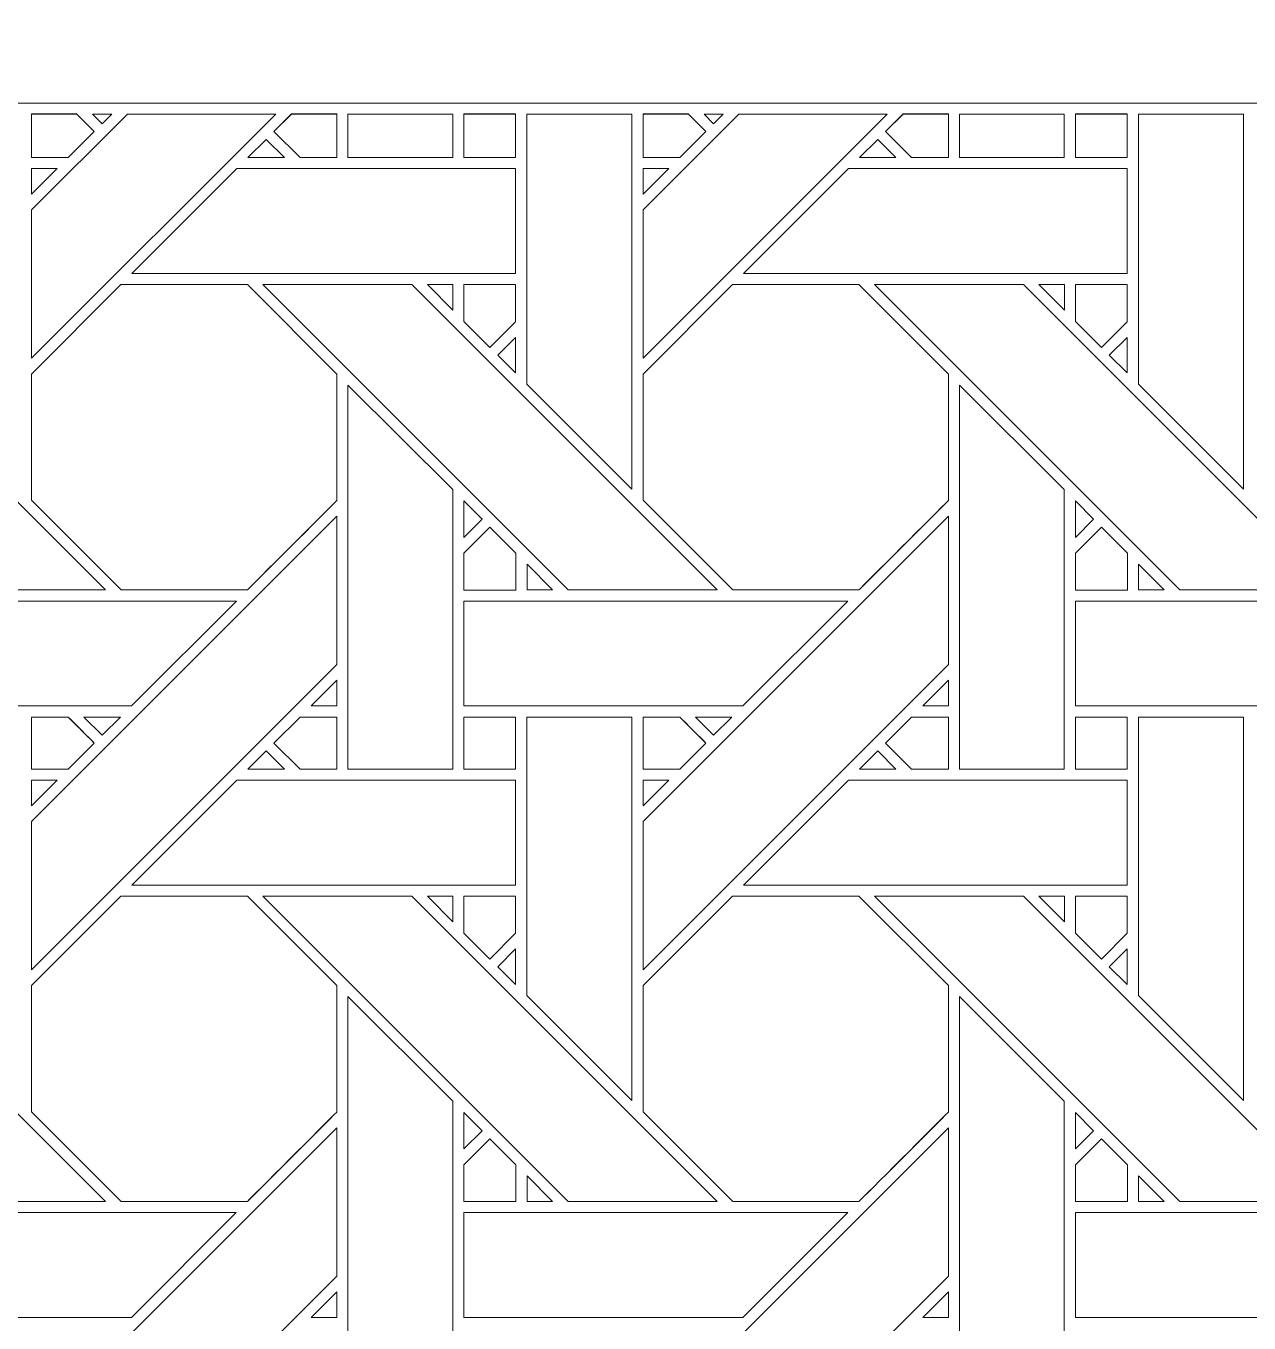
# Model space of a CAD drawing. Header units: inches. Extents: x 6.4 to 18.4, y 3.1 to 15.1.
# Drawn here: x 12.612 to 14.509, y 7.246 to 9.259 of the extents above; entities that cross this region are included whole.
import ezdxf

# ---------------------------------------------------------------- set-up
doc = ezdxf.new("R2010")
doc.units = ezdxf.units.IN
doc.header["$MEASUREMENT"] = 0
doc.layers.add('Design', color=7, linetype='Continuous', lineweight=0)

msp = doc.modelspace()

# ---------------------------------------------------------------- linework, layer by layer
at = {"layer": 'Design'}
for points, knots in [([(12.3829, 15.0948), (9.0691, 15.0948), (6.3829, 12.4085), (6.3829, 9.0948), (6.3829, 5.7811), (9.0691, 3.0948), (12.3829, 3.0948), (15.6966, 3.0948), (18.3829, 5.7811), (18.3829, 9.0948), (18.3829, 12.4085), (15.6966, 15.0948), (12.3829, 15.0948)], [0, 0, 0, 0, 1, 1, 1, 2, 2, 2, 3, 3, 3, 4, 4, 4, 4]), ([(7.1147, 9.1386), (7.1147, 9.1386), (7.1147, 9.0948), (7.1147, 9.0948), (7.1147, 6.1852), (9.4733, 3.8266), (12.3829, 3.8266), (15.2764, 3.8266), (17.6251, 6.1594), (17.6508, 9.0469), (17.6509, 9.0551), (17.651, 9.1386), (17.651, 9.1386), (17.651, 9.1386), (7.1147, 9.1386), (7.1147, 9.1386)], [0, 0, 0, 0, 1, 1, 1, 2, 2, 2, 3, 3, 3, 4, 4, 4, 5, 5, 5, 5]), ([(12.7178, 9.0948), (12.7178, 9.0948), (12.6774, 9.0544), (12.6774, 9.0544), (12.6774, 9.0544), (12.6204, 9.0544), (12.6204, 9.0544), (12.6204, 9.0544), (12.6204, 9.1221), (12.6204, 9.1221), (12.6204, 9.1221), (12.6905, 9.1221), (12.6905, 9.1221), (12.6905, 9.1221), (12.7178, 9.0948), (12.7178, 9.0948)], [0, 0, 0, 0, 1, 1, 1, 2, 2, 2, 3, 3, 3, 4, 4, 4, 5, 5, 5, 5]), ([(12.6204, 9.1219), (12.6204, 9.1219), (12.6907, 9.1219), (12.6907, 9.1219), (12.6907, 9.1219), (12.7178, 9.0948), (12.7178, 9.0948), (12.7178, 9.0948), (12.6774, 9.0544), (12.6774, 9.0544), (12.6774, 9.0544), (12.6204, 9.0544), (12.6204, 9.0544), (12.6204, 9.0544), (12.6204, 9.1219), (12.6204, 9.1219)], [0, 0, 0, 0, 1, 1, 1, 2, 2, 2, 3, 3, 3, 4, 4, 4, 5, 5, 5, 5]), ([(12.9994, 9.1219), (12.9994, 9.1219), (12.6204, 8.743), (12.6204, 8.743), (12.6204, 8.743), (12.6204, 8.9731), (12.6204, 8.9731), (12.6204, 8.9731), (12.7693, 9.1219), (12.7693, 9.1219), (12.7693, 9.1219), (12.9994, 9.1219), (12.9994, 9.1219)], [0, 0, 0, 0, 1, 1, 1, 2, 2, 2, 3, 3, 3, 4, 4, 4, 4]), ([(12.745, 9.1219), (12.745, 9.1219), (12.73, 9.107), (12.73, 9.107), (12.73, 9.107), (12.7151, 9.1219), (12.7151, 9.1219), (12.7151, 9.1219), (12.745, 9.1219), (12.745, 9.1219)], [0, 0, 0, 0, 1, 1, 1, 2, 2, 2, 3, 3, 3, 3]), ([(13.037, 9.0544), (13.037, 9.0544), (12.9966, 9.0948), (12.9966, 9.0948), (12.9966, 9.0948), (13.024, 9.1221), (13.024, 9.1221), (13.024, 9.1221), (13.0941, 9.1221), (13.0941, 9.1221), (13.0941, 9.1221), (13.0941, 9.0544), (13.0941, 9.0544), (13.0941, 9.0544), (13.037, 9.0544), (13.037, 9.0544)], [0, 0, 0, 0, 1, 1, 1, 2, 2, 2, 3, 3, 3, 4, 4, 4, 5, 5, 5, 5]), ([(13.0941, 9.1219), (13.0941, 9.1219), (13.0941, 9.0544), (13.0941, 9.0544), (13.0941, 9.0544), (13.037, 9.0544), (13.037, 9.0544), (13.037, 9.0544), (12.9966, 9.0948), (12.9966, 9.0948), (12.9966, 9.0948), (13.0237, 9.1219), (13.0237, 9.1219), (13.0237, 9.1219), (13.0941, 9.1219), (13.0941, 9.1219)], [0, 0, 0, 0, 1, 1, 1, 2, 2, 2, 3, 3, 3, 4, 4, 4, 5, 5, 5, 5]), ([(13.1112, 9.1219), (13.1112, 9.1219), (13.274, 9.1219), (13.274, 9.1219), (13.274, 9.1219), (13.274, 9.0544), (13.274, 9.0544), (13.274, 9.0544), (13.1112, 9.0544), (13.1112, 9.0544), (13.1112, 9.0544), (13.1112, 9.1219), (13.1112, 9.1219)], [0, 0, 0, 0, 1, 1, 1, 2, 2, 2, 3, 3, 3, 4, 4, 4, 4]), ([(13.2913, 9.0544), (13.2913, 9.0544), (13.2913, 9.1221), (13.2913, 9.1221), (13.2913, 9.1221), (13.3715, 9.1221), (13.3715, 9.1221), (13.3715, 9.1221), (13.3715, 9.0544), (13.3715, 9.0544), (13.3715, 9.0544), (13.2913, 9.0544), (13.2913, 9.0544)], [0, 0, 0, 0, 1, 1, 1, 2, 2, 2, 3, 3, 3, 4, 4, 4, 4]), ([(13.2913, 9.1219), (13.2913, 9.1219), (13.3715, 9.1219), (13.3715, 9.1219), (13.3715, 9.1219), (13.3715, 9.0544), (13.3715, 9.0544), (13.3715, 9.0544), (13.2913, 9.0544), (13.2913, 9.0544), (13.2913, 9.0544), (13.2913, 9.1219), (13.2913, 9.1219)], [0, 0, 0, 0, 1, 1, 1, 2, 2, 2, 3, 3, 3, 4, 4, 4, 4]), ([(13.3891, 9.1219), (13.3891, 9.1219), (13.552, 9.1219), (13.552, 9.1219), (13.552, 9.1219), (13.552, 8.5401), (13.552, 8.5401), (13.552, 8.5401), (13.3891, 8.703), (13.3891, 8.703), (13.3891, 8.703), (13.3891, 9.1219), (13.3891, 9.1219)], [0, 0, 0, 0, 1, 1, 1, 2, 2, 2, 3, 3, 3, 4, 4, 4, 4]), ([(13.6665, 9.0948), (13.6665, 9.0948), (13.6261, 9.0544), (13.6261, 9.0544), (13.6261, 9.0544), (13.5691, 9.0544), (13.5691, 9.0544), (13.5691, 9.0544), (13.5691, 9.1221), (13.5691, 9.1221), (13.5691, 9.1221), (13.6392, 9.1221), (13.6392, 9.1221), (13.6392, 9.1221), (13.6665, 9.0948), (13.6665, 9.0948)], [0, 0, 0, 0, 1, 1, 1, 2, 2, 2, 3, 3, 3, 4, 4, 4, 5, 5, 5, 5]), ([(13.5691, 8.9731), (13.5691, 8.9731), (13.718, 9.1219), (13.718, 9.1219), (13.718, 9.1219), (13.9481, 9.1219), (13.9481, 9.1219), (13.9481, 9.1219), (13.5691, 8.743), (13.5691, 8.743), (13.5691, 8.743), (13.5691, 8.9731), (13.5691, 8.9731)], [0, 0, 0, 0, 1, 1, 1, 2, 2, 2, 3, 3, 3, 4, 4, 4, 4]), ([(13.5691, 9.1219), (13.5691, 9.1219), (13.6395, 9.1219), (13.6395, 9.1219), (13.6395, 9.1219), (13.6665, 9.0948), (13.6665, 9.0948), (13.6665, 9.0948), (13.6261, 9.0544), (13.6261, 9.0544), (13.6261, 9.0544), (13.5691, 9.0544), (13.5691, 9.0544), (13.5691, 9.0544), (13.5691, 9.1219), (13.5691, 9.1219)], [0, 0, 0, 0, 1, 1, 1, 2, 2, 2, 3, 3, 3, 4, 4, 4, 5, 5, 5, 5]), ([(13.6937, 9.1219), (13.6937, 9.1219), (13.6787, 9.107), (13.6787, 9.107), (13.6787, 9.107), (13.6638, 9.1219), (13.6638, 9.1219), (13.6638, 9.1219), (13.6937, 9.1219), (13.6937, 9.1219)], [0, 0, 0, 0, 1, 1, 1, 2, 2, 2, 3, 3, 3, 3]), ([(13.9857, 9.0544), (13.9857, 9.0544), (13.9453, 9.0948), (13.9453, 9.0948), (13.9453, 9.0948), (13.9727, 9.1221), (13.9727, 9.1221), (13.9727, 9.1221), (14.0428, 9.1221), (14.0428, 9.1221), (14.0428, 9.1221), (14.0428, 9.0544), (14.0428, 9.0544), (14.0428, 9.0544), (13.9857, 9.0544), (13.9857, 9.0544)], [0, 0, 0, 0, 1, 1, 1, 2, 2, 2, 3, 3, 3, 4, 4, 4, 5, 5, 5, 5]), ([(14.0428, 9.1219), (14.0428, 9.1219), (14.0428, 9.0544), (14.0428, 9.0544), (14.0428, 9.0544), (13.9857, 9.0544), (13.9857, 9.0544), (13.9857, 9.0544), (13.9453, 9.0948), (13.9453, 9.0948), (13.9453, 9.0948), (13.9725, 9.1219), (13.9725, 9.1219), (13.9725, 9.1219), (14.0428, 9.1219), (14.0428, 9.1219)], [0, 0, 0, 0, 1, 1, 1, 2, 2, 2, 3, 3, 3, 4, 4, 4, 5, 5, 5, 5]), ([(14.0599, 9.1219), (14.0599, 9.1219), (14.2227, 9.1219), (14.2227, 9.1219), (14.2227, 9.1219), (14.2227, 9.0544), (14.2227, 9.0544), (14.2227, 9.0544), (14.0599, 9.0544), (14.0599, 9.0544), (14.0599, 9.0544), (14.0599, 9.1219), (14.0599, 9.1219)], [0, 0, 0, 0, 1, 1, 1, 2, 2, 2, 3, 3, 3, 4, 4, 4, 4]), ([(14.24, 9.0544), (14.24, 9.0544), (14.24, 9.1221), (14.24, 9.1221), (14.24, 9.1221), (14.3203, 9.1221), (14.3203, 9.1221), (14.3203, 9.1221), (14.3203, 9.0544), (14.3203, 9.0544), (14.3203, 9.0544), (14.24, 9.0544), (14.24, 9.0544)], [0, 0, 0, 0, 1, 1, 1, 2, 2, 2, 3, 3, 3, 4, 4, 4, 4]), ([(14.24, 9.1219), (14.24, 9.1219), (14.3203, 9.1219), (14.3203, 9.1219), (14.3203, 9.1219), (14.3203, 9.0544), (14.3203, 9.0544), (14.3203, 9.0544), (14.24, 9.0544), (14.24, 9.0544), (14.24, 9.0544), (14.24, 9.1219), (14.24, 9.1219)], [0, 0, 0, 0, 1, 1, 1, 2, 2, 2, 3, 3, 3, 4, 4, 4, 4]), ([(14.3378, 9.1219), (14.3378, 9.1219), (14.5007, 9.1219), (14.5007, 9.1219), (14.5007, 9.1219), (14.5007, 8.5401), (14.5007, 8.5401), (14.5007, 8.5401), (14.3378, 8.703), (14.3378, 8.703), (14.3378, 8.703), (14.3378, 9.1219), (14.3378, 9.1219)], [0, 0, 0, 0, 1, 1, 1, 2, 2, 2, 3, 3, 3, 4, 4, 4, 4]), ([(12.9562, 9.0544), (12.9562, 9.0544), (12.9845, 9.0827), (12.9845, 9.0827), (12.9845, 9.0827), (13.0127, 9.0544), (13.0127, 9.0544), (13.0127, 9.0544), (12.9562, 9.0544), (12.9562, 9.0544)], [0, 0, 0, 0, 1, 1, 1, 2, 2, 2, 3, 3, 3, 3]), ([(13.905, 9.0544), (13.905, 9.0544), (13.9332, 9.0827), (13.9332, 9.0827), (13.9332, 9.0827), (13.9615, 9.0544), (13.9615, 9.0544), (13.9615, 9.0544), (13.905, 9.0544), (13.905, 9.0544)], [0, 0, 0, 0, 1, 1, 1, 2, 2, 2, 3, 3, 3, 3]), ([(12.6204, 8.9974), (12.6204, 8.9974), (12.6204, 9.0373), (12.6204, 9.0373), (12.6204, 9.0373), (12.6602, 9.0373), (12.6602, 9.0373), (12.6602, 9.0373), (12.6204, 8.9974), (12.6204, 8.9974)], [0, 0, 0, 0, 1, 1, 1, 2, 2, 2, 3, 3, 3, 3]), ([(13.3715, 8.8745), (13.3715, 8.8745), (12.7762, 8.8745), (12.7762, 8.8745), (12.7762, 8.8745), (12.9391, 9.0373), (12.9391, 9.0373), (12.9391, 9.0373), (13.3715, 9.0373), (13.3715, 9.0373), (13.3715, 9.0373), (13.3715, 8.8745), (13.3715, 8.8745)], [0, 0, 0, 0, 1, 1, 1, 2, 2, 2, 3, 3, 3, 4, 4, 4, 4]), ([(13.5691, 9.0373), (13.5691, 9.0373), (13.609, 9.0373), (13.609, 9.0373), (13.609, 9.0373), (13.5691, 8.9975), (13.5691, 8.9975), (13.5691, 8.9975), (13.5691, 9.0373), (13.5691, 9.0373)], [0, 0, 0, 0, 1, 1, 1, 2, 2, 2, 3, 3, 3, 3]), ([(14.3203, 9.0373), (14.3203, 9.0373), (14.3203, 8.8745), (14.3203, 8.8745), (14.3203, 8.8745), (13.725, 8.8745), (13.725, 8.8745), (13.725, 8.8745), (13.8878, 9.0373), (13.8878, 9.0373), (13.8878, 9.0373), (14.3203, 9.0373), (14.3203, 9.0373)], [0, 0, 0, 0, 1, 1, 1, 2, 2, 2, 3, 3, 3, 4, 4, 4, 4]), ([(12.7354, 8.3837), (12.7354, 8.3837), (12.5044, 8.3837), (12.5044, 8.3837), (12.5044, 8.3837), (12.0308, 8.8573), (12.0308, 8.8573), (12.0308, 8.8573), (12.2618, 8.8573), (12.2618, 8.8573), (12.2618, 8.8573), (12.7354, 8.3837), (12.7354, 8.3837)], [0, 0, 0, 0, 1, 1, 1, 2, 2, 2, 3, 3, 3, 4, 4, 4, 4]), ([(12.9553, 8.3837), (12.9553, 8.3837), (12.7596, 8.3837), (12.7596, 8.3837), (12.7596, 8.3837), (12.6204, 8.5229), (12.6204, 8.5229), (12.6204, 8.5229), (12.6204, 8.7186), (12.6204, 8.7186), (12.6204, 8.7186), (12.7591, 8.8573), (12.7591, 8.8573), (12.7591, 8.8573), (12.9553, 8.8573), (12.9553, 8.8573), (12.9553, 8.8573), (13.0941, 8.7186), (13.0941, 8.7186), (13.0941, 8.7186), (13.0941, 8.5224), (13.0941, 8.5224), (13.0763, 8.5044), (12.9643, 8.3927), (12.9553, 8.3837)], [0, 0, 0, 0, 1, 1, 1, 2, 2, 2, 3, 3, 3, 4, 4, 4, 5, 5, 5, 6, 6, 6, 7, 7, 7, 8, 8, 8, 8]), ([(12.6204, 8.7186), (12.6204, 8.7186), (12.7591, 8.8573), (12.7591, 8.8573), (12.7591, 8.8573), (12.9553, 8.8573), (12.9553, 8.8573), (12.9553, 8.8573), (13.0941, 8.7186), (13.0941, 8.7186), (13.0941, 8.7186), (13.0941, 8.5224), (13.0941, 8.5224), (13.0761, 8.5043), (12.9642, 8.3926), (12.9553, 8.3837), (12.9553, 8.3837), (12.7596, 8.3837), (12.7596, 8.3837), (12.7596, 8.3837), (12.6204, 8.5229), (12.6204, 8.5229), (12.6204, 8.5229), (12.6204, 8.7186), (12.6204, 8.7186)], [0, 0, 0, 0, 1, 1, 1, 2, 2, 2, 3, 3, 3, 4, 4, 4, 5, 5, 5, 6, 6, 6, 7, 7, 7, 8, 8, 8, 8]), ([(13.6841, 8.3837), (13.6841, 8.3837), (13.4531, 8.3837), (13.4531, 8.3837), (13.4531, 8.3837), (12.9795, 8.8573), (12.9795, 8.8573), (12.9795, 8.8573), (13.2105, 8.8573), (13.2105, 8.8573), (13.2105, 8.8573), (13.6841, 8.3837), (13.6841, 8.3837)], [0, 0, 0, 0, 1, 1, 1, 2, 2, 2, 3, 3, 3, 4, 4, 4, 4]), ([(13.2346, 8.8573), (13.2346, 8.8573), (13.2741, 8.8573), (13.2741, 8.8573), (13.2741, 8.8573), (13.2741, 8.8175), (13.2741, 8.8175), (13.2741, 8.8175), (13.2346, 8.8573), (13.2346, 8.8573)], [0, 0, 0, 0, 1, 1, 1, 2, 2, 2, 3, 3, 3, 3]), ([(13.2913, 8.8001), (13.2913, 8.8001), (13.2913, 8.8573), (13.2913, 8.8573), (13.2913, 8.8573), (13.3715, 8.8573), (13.3715, 8.8573), (13.3715, 8.8573), (13.3715, 8.7997), (13.3715, 8.7997), (13.3715, 8.7997), (13.3316, 8.7598), (13.3316, 8.7598), (13.3316, 8.7598), (13.2913, 8.8001), (13.2913, 8.8001)], [0, 0, 0, 0, 1, 1, 1, 2, 2, 2, 3, 3, 3, 4, 4, 4, 5, 5, 5, 5]), ([(13.3715, 8.7997), (13.3715, 8.7997), (13.3316, 8.7598), (13.3316, 8.7598), (13.3316, 8.7598), (13.2913, 8.8001), (13.2913, 8.8001), (13.2913, 8.8001), (13.2913, 8.8573), (13.2913, 8.8573), (13.2913, 8.8573), (13.3715, 8.8573), (13.3715, 8.8573), (13.3715, 8.8573), (13.3715, 8.7997), (13.3715, 8.7997)], [0, 0, 0, 0, 1, 1, 1, 2, 2, 2, 3, 3, 3, 4, 4, 4, 5, 5, 5, 5]), ([(13.9041, 8.3837), (13.9041, 8.3837), (13.7084, 8.3837), (13.7084, 8.3837), (13.7084, 8.3837), (13.5691, 8.5229), (13.5691, 8.5229), (13.5691, 8.5229), (13.5691, 8.7186), (13.5691, 8.7186), (13.5691, 8.7186), (13.7078, 8.8573), (13.7078, 8.8573), (13.7078, 8.8573), (13.904, 8.8573), (13.904, 8.8573), (13.904, 8.8573), (14.0428, 8.7186), (14.0428, 8.7186), (14.0428, 8.7186), (14.0428, 8.5224), (14.0428, 8.5224), (14.025, 8.5045), (13.9131, 8.3927), (13.9041, 8.3837)], [0, 0, 0, 0, 1, 1, 1, 2, 2, 2, 3, 3, 3, 4, 4, 4, 5, 5, 5, 6, 6, 6, 7, 7, 7, 8, 8, 8, 8]), ([(13.904, 8.8573), (13.904, 8.8573), (14.0428, 8.7186), (14.0428, 8.7186), (14.0428, 8.7186), (14.0428, 8.5224), (14.0428, 8.5224), (14.0243, 8.5038), (13.9125, 8.3922), (13.9041, 8.3837), (13.9041, 8.3837), (13.7084, 8.3837), (13.7084, 8.3837), (13.7084, 8.3837), (13.5691, 8.5229), (13.5691, 8.5229), (13.5691, 8.5229), (13.5691, 8.7186), (13.5691, 8.7186), (13.5691, 8.7186), (13.7078, 8.8573), (13.7078, 8.8573), (13.7078, 8.8573), (13.904, 8.8573), (13.904, 8.8573)], [0, 0, 0, 0, 1, 1, 1, 2, 2, 2, 3, 3, 3, 4, 4, 4, 5, 5, 5, 6, 6, 6, 7, 7, 7, 8, 8, 8, 8]), ([(14.6329, 8.3837), (14.6329, 8.3837), (14.4018, 8.3837), (14.4018, 8.3837), (14.4018, 8.3837), (13.9283, 8.8573), (13.9283, 8.8573), (13.9283, 8.8573), (14.1592, 8.8573), (14.1592, 8.8573), (14.1592, 8.8573), (14.6329, 8.3837), (14.6329, 8.3837)], [0, 0, 0, 0, 1, 1, 1, 2, 2, 2, 3, 3, 3, 4, 4, 4, 4]), ([(14.1833, 8.8573), (14.1833, 8.8573), (14.2228, 8.8573), (14.2228, 8.8573), (14.2228, 8.8573), (14.2228, 8.8175), (14.2228, 8.8175), (14.2228, 8.8175), (14.1833, 8.8573), (14.1833, 8.8573)], [0, 0, 0, 0, 1, 1, 1, 2, 2, 2, 3, 3, 3, 3]), ([(14.24, 8.8001), (14.24, 8.8001), (14.24, 8.8573), (14.24, 8.8573), (14.24, 8.8573), (14.3203, 8.8573), (14.3203, 8.8573), (14.3203, 8.8573), (14.3203, 8.7997), (14.3203, 8.7997), (14.3203, 8.7997), (14.2803, 8.7598), (14.2803, 8.7598), (14.2803, 8.7598), (14.24, 8.8001), (14.24, 8.8001)], [0, 0, 0, 0, 1, 1, 1, 2, 2, 2, 3, 3, 3, 4, 4, 4, 5, 5, 5, 5]), ([(14.3203, 8.7997), (14.3203, 8.7997), (14.2803, 8.7598), (14.2803, 8.7598), (14.2803, 8.7598), (14.24, 8.8001), (14.24, 8.8001), (14.24, 8.8001), (14.24, 8.8573), (14.24, 8.8573), (14.24, 8.8573), (14.3203, 8.8573), (14.3203, 8.8573), (14.3203, 8.8573), (14.3203, 8.7997), (14.3203, 8.7997)], [0, 0, 0, 0, 1, 1, 1, 2, 2, 2, 3, 3, 3, 4, 4, 4, 5, 5, 5, 5]), ([(13.3715, 8.7755), (13.3715, 8.7755), (13.3715, 8.7203), (13.3715, 8.7203), (13.3715, 8.7203), (13.3438, 8.7477), (13.3438, 8.7477), (13.3438, 8.7477), (13.3715, 8.7755), (13.3715, 8.7755)], [0, 0, 0, 0, 1, 1, 1, 2, 2, 2, 3, 3, 3, 3]), ([(14.2925, 8.7477), (14.2925, 8.7477), (14.3203, 8.7755), (14.3203, 8.7755), (14.3203, 8.7755), (14.3203, 8.7203), (14.3203, 8.7203), (14.3203, 8.7203), (14.2925, 8.7477), (14.2925, 8.7477)], [0, 0, 0, 0, 1, 1, 1, 2, 2, 2, 3, 3, 3, 3]), ([(13.1112, 8.1057), (13.1112, 8.1057), (13.1112, 8.7015), (13.1112, 8.7015), (13.1112, 8.7015), (13.274, 8.5394), (13.274, 8.5394), (13.274, 8.5394), (13.274, 8.1057), (13.274, 8.1057), (13.274, 8.1057), (13.1112, 8.1057), (13.1112, 8.1057)], [0, 0, 0, 0, 1, 1, 1, 2, 2, 2, 3, 3, 3, 4, 4, 4, 4]), ([(14.0599, 8.1057), (14.0599, 8.1057), (14.0599, 8.7015), (14.0599, 8.7015), (14.0599, 8.7015), (14.2227, 8.5394), (14.2227, 8.5394), (14.2227, 8.5394), (14.2227, 8.1057), (14.2227, 8.1057), (14.2227, 8.1057), (14.0599, 8.1057), (14.0599, 8.1057)], [0, 0, 0, 0, 1, 1, 1, 2, 2, 2, 3, 3, 3, 4, 4, 4, 4]), ([(13.2913, 8.4651), (13.2913, 8.4651), (13.2913, 8.5219), (13.2913, 8.5219), (13.2913, 8.5219), (13.3195, 8.4933), (13.3195, 8.4933), (13.3195, 8.4933), (13.2913, 8.4651), (13.2913, 8.4651)], [0, 0, 0, 0, 1, 1, 1, 2, 2, 2, 3, 3, 3, 3]), ([(14.24, 8.4651), (14.24, 8.4651), (14.24, 8.5219), (14.24, 8.5219), (14.24, 8.5219), (14.2682, 8.4933), (14.2682, 8.4933), (14.2682, 8.4933), (14.24, 8.4651), (14.24, 8.4651)], [0, 0, 0, 0, 1, 1, 1, 2, 2, 2, 3, 3, 3, 3]), ([(13.0941, 8.2679), (13.0941, 8.2679), (12.6204, 7.7943), (12.6204, 7.7943), (12.6204, 7.7943), (12.6204, 8.0244), (12.6204, 8.0244), (12.6204, 8.0244), (13.0941, 8.498), (13.0941, 8.498), (13.0941, 8.498), (13.0941, 8.2679), (13.0941, 8.2679)], [0, 0, 0, 0, 1, 1, 1, 2, 2, 2, 3, 3, 3, 4, 4, 4, 4]), ([(14.0428, 8.2679), (14.0428, 8.2679), (13.5691, 7.7943), (13.5691, 7.7943), (13.5691, 7.7943), (13.5691, 8.0244), (13.5691, 8.0244), (13.5691, 8.0244), (14.0428, 8.498), (14.0428, 8.498), (14.0428, 8.498), (14.0428, 8.2679), (14.0428, 8.2679)], [0, 0, 0, 0, 1, 1, 1, 2, 2, 2, 3, 3, 3, 4, 4, 4, 4]), ([(13.3719, 8.3834), (13.3719, 8.3834), (13.2913, 8.3834), (13.2913, 8.3834), (13.2913, 8.3834), (13.2913, 8.4407), (13.2913, 8.4407), (13.2913, 8.4407), (13.3316, 8.4811), (13.3316, 8.4811), (13.3316, 8.4811), (13.3719, 8.4407), (13.3719, 8.4407), (13.3719, 8.4407), (13.3719, 8.3834), (13.3719, 8.3834)], [0, 0, 0, 0, 1, 1, 1, 2, 2, 2, 3, 3, 3, 4, 4, 4, 5, 5, 5, 5]), ([(13.3316, 8.4811), (13.3316, 8.4811), (13.3719, 8.4407), (13.3719, 8.4407), (13.3719, 8.4407), (13.3719, 8.3834), (13.3719, 8.3834), (13.3719, 8.3834), (13.2913, 8.3834), (13.2913, 8.3834), (13.2913, 8.3834), (13.2913, 8.4407), (13.2913, 8.4407), (13.2913, 8.4407), (13.3316, 8.4811), (13.3316, 8.4811)], [0, 0, 0, 0, 1, 1, 1, 2, 2, 2, 3, 3, 3, 4, 4, 4, 5, 5, 5, 5]), ([(14.3207, 8.3834), (14.3207, 8.3834), (14.24, 8.3834), (14.24, 8.3834), (14.24, 8.3834), (14.24, 8.4407), (14.24, 8.4407), (14.24, 8.4407), (14.2803, 8.4811), (14.2803, 8.4811), (14.2803, 8.4811), (14.3207, 8.4407), (14.3207, 8.4407), (14.3207, 8.4407), (14.3207, 8.3834), (14.3207, 8.3834)], [0, 0, 0, 0, 1, 1, 1, 2, 2, 2, 3, 3, 3, 4, 4, 4, 5, 5, 5, 5]), ([(14.2803, 8.4811), (14.2803, 8.4811), (14.3207, 8.4407), (14.3207, 8.4407), (14.3207, 8.4407), (14.3207, 8.3834), (14.3207, 8.3834), (14.3207, 8.3834), (14.24, 8.3834), (14.24, 8.3834), (14.24, 8.3834), (14.24, 8.4407), (14.24, 8.4407), (14.24, 8.4407), (14.2803, 8.4811), (14.2803, 8.4811)], [0, 0, 0, 0, 1, 1, 1, 2, 2, 2, 3, 3, 3, 4, 4, 4, 5, 5, 5, 5]), ([(13.3892, 8.3837), (13.3892, 8.3837), (13.3892, 8.4235), (13.3892, 8.4235), (13.3892, 8.4235), (13.4289, 8.3837), (13.4289, 8.3837), (13.4289, 8.3837), (13.3892, 8.3837), (13.3892, 8.3837)], [0, 0, 0, 0, 1, 1, 1, 2, 2, 2, 3, 3, 3, 3]), ([(14.3379, 8.3837), (14.3379, 8.3837), (14.3379, 8.4235), (14.3379, 8.4235), (14.3379, 8.4235), (14.3776, 8.3837), (14.3776, 8.3837), (14.3776, 8.3837), (14.3379, 8.3837), (14.3379, 8.3837)], [0, 0, 0, 0, 1, 1, 1, 2, 2, 2, 3, 3, 3, 3]), ([(12.7755, 8.2037), (12.7755, 8.2037), (12.3425, 8.2037), (12.3425, 8.2037), (12.3425, 8.2037), (12.3425, 8.3664), (12.3425, 8.3664), (12.3425, 8.3664), (12.9383, 8.3664), (12.9383, 8.3664), (12.9383, 8.3664), (12.7755, 8.2037), (12.7755, 8.2037)], [0, 0, 0, 0, 1, 1, 1, 2, 2, 2, 3, 3, 3, 4, 4, 4, 4]), ([(13.887, 8.3664), (13.887, 8.3664), (13.7242, 8.2037), (13.7242, 8.2037), (13.7242, 8.2037), (13.2913, 8.2037), (13.2913, 8.2037), (13.2913, 8.2037), (13.2913, 8.3664), (13.2913, 8.3664), (13.2913, 8.3664), (13.887, 8.3664), (13.887, 8.3664)], [0, 0, 0, 0, 1, 1, 1, 2, 2, 2, 3, 3, 3, 4, 4, 4, 4]), ([(14.8357, 8.3664), (14.8357, 8.3664), (14.673, 8.2037), (14.673, 8.2037), (14.673, 8.2037), (14.24, 8.2037), (14.24, 8.2037), (14.24, 8.2037), (14.24, 8.3664), (14.24, 8.3664), (14.24, 8.3664), (14.8357, 8.3664), (14.8357, 8.3664)], [0, 0, 0, 0, 1, 1, 1, 2, 2, 2, 3, 3, 3, 4, 4, 4, 4]), ([(13.0543, 8.2038), (13.0543, 8.2038), (13.0941, 8.2435), (13.0941, 8.2435), (13.0941, 8.2435), (13.0941, 8.2038), (13.0941, 8.2038), (13.0941, 8.2038), (13.0543, 8.2038), (13.0543, 8.2038)], [0, 0, 0, 0, 1, 1, 1, 2, 2, 2, 3, 3, 3, 3]), ([(14.003, 8.2038), (14.003, 8.2038), (14.0428, 8.2435), (14.0428, 8.2435), (14.0428, 8.2435), (14.0428, 8.2038), (14.0428, 8.2038), (14.0428, 8.2038), (14.003, 8.2038), (14.003, 8.2038)], [0, 0, 0, 0, 1, 1, 1, 2, 2, 2, 3, 3, 3, 3]), ([(12.6204, 8.1865), (12.6204, 8.1865), (12.6775, 8.1865), (12.6775, 8.1865), (12.6826, 8.1813), (12.7134, 8.1505), (12.7178, 8.1461), (12.7178, 8.1461), (12.6774, 8.1057), (12.6774, 8.1057), (12.6774, 8.1057), (12.6204, 8.1057), (12.6204, 8.1057), (12.6204, 8.1057), (12.6204, 8.1865), (12.6204, 8.1865)], [0, 0, 0, 0, 1, 1, 1, 2, 2, 2, 3, 3, 3, 4, 4, 4, 5, 5, 5, 5]), ([(12.7178, 8.1461), (12.7178, 8.1461), (12.6774, 8.1057), (12.6774, 8.1057), (12.6774, 8.1057), (12.6204, 8.1057), (12.6204, 8.1057), (12.6204, 8.1057), (12.6204, 8.1865), (12.6204, 8.1865), (12.6204, 8.1865), (12.6775, 8.1865), (12.6775, 8.1865), (12.683, 8.1809), (12.7178, 8.1461), (12.7178, 8.1461)], [0, 0, 0, 0, 1, 1, 1, 2, 2, 2, 3, 3, 3, 4, 4, 4, 5, 5, 5, 5]), ([(12.7018, 8.1865), (12.7018, 8.1865), (12.7583, 8.1865), (12.7583, 8.1865), (12.7583, 8.1865), (12.73, 8.1583), (12.73, 8.1583), (12.73, 8.1583), (12.7018, 8.1865), (12.7018, 8.1865)], [0, 0, 0, 0, 1, 1, 1, 2, 2, 2, 3, 3, 3, 3]), ([(13.0941, 8.1057), (13.0941, 8.1057), (13.037, 8.1057), (13.037, 8.1057), (13.037, 8.1057), (12.9966, 8.1461), (12.9966, 8.1461), (12.9966, 8.1461), (13.037, 8.1865), (13.037, 8.1865), (13.037, 8.1865), (13.0941, 8.1865), (13.0941, 8.1865), (13.0941, 8.1865), (13.0941, 8.1057), (13.0941, 8.1057)], [0, 0, 0, 0, 1, 1, 1, 2, 2, 2, 3, 3, 3, 4, 4, 4, 5, 5, 5, 5]), ([(13.0941, 8.1865), (13.0941, 8.1865), (13.0941, 8.1057), (13.0941, 8.1057), (13.0941, 8.1057), (13.037, 8.1057), (13.037, 8.1057), (13.037, 8.1057), (12.9966, 8.1461), (12.9966, 8.1461), (12.9966, 8.1461), (13.037, 8.1865), (13.037, 8.1865), (13.037, 8.1865), (13.0941, 8.1865), (13.0941, 8.1865)], [0, 0, 0, 0, 1, 1, 1, 2, 2, 2, 3, 3, 3, 4, 4, 4, 5, 5, 5, 5]), ([(13.2913, 8.1057), (13.2913, 8.1057), (13.2913, 8.1865), (13.2913, 8.1865), (13.2913, 8.1865), (13.3715, 8.1865), (13.3715, 8.1865), (13.3715, 8.1865), (13.3715, 8.1057), (13.3715, 8.1057), (13.3715, 8.1057), (13.2913, 8.1057), (13.2913, 8.1057)], [0, 0, 0, 0, 1, 1, 1, 2, 2, 2, 3, 3, 3, 4, 4, 4, 4]), ([(13.3715, 8.1865), (13.3715, 8.1865), (13.3715, 8.1057), (13.3715, 8.1057), (13.3715, 8.1057), (13.2913, 8.1057), (13.2913, 8.1057), (13.2913, 8.1057), (13.2913, 8.1865), (13.2913, 8.1865), (13.2913, 8.1865), (13.3715, 8.1865), (13.3715, 8.1865)], [0, 0, 0, 0, 1, 1, 1, 2, 2, 2, 3, 3, 3, 4, 4, 4, 4]), ([(13.3891, 7.7543), (13.3891, 7.7543), (13.3891, 8.1865), (13.3891, 8.1865), (13.3891, 8.1865), (13.552, 8.1865), (13.552, 8.1865), (13.552, 8.1865), (13.552, 7.5914), (13.552, 7.5914), (13.552, 7.5914), (13.3891, 7.7543), (13.3891, 7.7543)], [0, 0, 0, 0, 1, 1, 1, 2, 2, 2, 3, 3, 3, 4, 4, 4, 4]), ([(13.5691, 8.1865), (13.5691, 8.1865), (13.6262, 8.1865), (13.6262, 8.1865), (13.6313, 8.1813), (13.6621, 8.1505), (13.6665, 8.1461), (13.6665, 8.1461), (13.6261, 8.1057), (13.6261, 8.1057), (13.6261, 8.1057), (13.5691, 8.1057), (13.5691, 8.1057), (13.5691, 8.1057), (13.5691, 8.1865), (13.5691, 8.1865)], [0, 0, 0, 0, 1, 1, 1, 2, 2, 2, 3, 3, 3, 4, 4, 4, 5, 5, 5, 5]), ([(13.6665, 8.1461), (13.6665, 8.1461), (13.6261, 8.1057), (13.6261, 8.1057), (13.6261, 8.1057), (13.5691, 8.1057), (13.5691, 8.1057), (13.5691, 8.1057), (13.5691, 8.1865), (13.5691, 8.1865), (13.5691, 8.1865), (13.6262, 8.1865), (13.6262, 8.1865), (13.6316, 8.1811), (13.6665, 8.1461), (13.6665, 8.1461)], [0, 0, 0, 0, 1, 1, 1, 2, 2, 2, 3, 3, 3, 4, 4, 4, 5, 5, 5, 5]), ([(13.6505, 8.1865), (13.6505, 8.1865), (13.707, 8.1865), (13.707, 8.1865), (13.707, 8.1865), (13.6787, 8.1583), (13.6787, 8.1583), (13.6787, 8.1583), (13.6505, 8.1865), (13.6505, 8.1865)], [0, 0, 0, 0, 1, 1, 1, 2, 2, 2, 3, 3, 3, 3]), ([(14.0428, 8.1057), (14.0428, 8.1057), (13.9857, 8.1057), (13.9857, 8.1057), (13.9857, 8.1057), (13.9453, 8.1461), (13.9453, 8.1461), (13.9453, 8.1461), (13.9858, 8.1865), (13.9858, 8.1865), (13.9858, 8.1865), (14.0428, 8.1865), (14.0428, 8.1865), (14.0428, 8.1865), (14.0428, 8.1057), (14.0428, 8.1057)], [0, 0, 0, 0, 1, 1, 1, 2, 2, 2, 3, 3, 3, 4, 4, 4, 5, 5, 5, 5]), ([(14.0428, 8.1057), (14.0428, 8.1057), (13.9857, 8.1057), (13.9857, 8.1057), (13.9857, 8.1057), (13.9453, 8.1461), (13.9453, 8.1461), (13.9453, 8.1461), (13.9858, 8.1865), (13.9858, 8.1865), (13.9858, 8.1865), (14.0428, 8.1865), (14.0428, 8.1865), (14.0428, 8.1865), (14.0428, 8.1057), (14.0428, 8.1057)], [0, 0, 0, 0, 1, 1, 1, 2, 2, 2, 3, 3, 3, 4, 4, 4, 5, 5, 5, 5]), ([(14.24, 8.1057), (14.24, 8.1057), (14.24, 8.1865), (14.24, 8.1865), (14.24, 8.1865), (14.3203, 8.1865), (14.3203, 8.1865), (14.3203, 8.1865), (14.3203, 8.1057), (14.3203, 8.1057), (14.3203, 8.1057), (14.24, 8.1057), (14.24, 8.1057)], [0, 0, 0, 0, 1, 1, 1, 2, 2, 2, 3, 3, 3, 4, 4, 4, 4]), ([(14.24, 8.1057), (14.24, 8.1057), (14.24, 8.1865), (14.24, 8.1865), (14.24, 8.1865), (14.3203, 8.1865), (14.3203, 8.1865), (14.3203, 8.1865), (14.3203, 8.1057), (14.3203, 8.1057), (14.3203, 8.1057), (14.24, 8.1057), (14.24, 8.1057)], [0, 0, 0, 0, 1, 1, 1, 2, 2, 2, 3, 3, 3, 4, 4, 4, 4]), ([(14.3378, 7.7543), (14.3378, 7.7543), (14.3378, 8.1865), (14.3378, 8.1865), (14.3378, 8.1865), (14.5007, 8.1865), (14.5007, 8.1865), (14.5007, 8.1865), (14.5007, 7.5914), (14.5007, 7.5914), (14.5007, 7.5914), (14.3378, 7.7543), (14.3378, 7.7543)], [0, 0, 0, 0, 1, 1, 1, 2, 2, 2, 3, 3, 3, 4, 4, 4, 4]), ([(13.0127, 8.1057), (13.0127, 8.1057), (12.9562, 8.1057), (12.9562, 8.1057), (12.9562, 8.1057), (12.9845, 8.1339), (12.9845, 8.1339), (12.9845, 8.1339), (13.0127, 8.1057), (13.0127, 8.1057)], [0, 0, 0, 0, 1, 1, 1, 2, 2, 2, 3, 3, 3, 3]), ([(13.905, 8.1057), (13.905, 8.1057), (13.9332, 8.1339), (13.9332, 8.1339), (13.9332, 8.1339), (13.9615, 8.1057), (13.9615, 8.1057), (13.9615, 8.1057), (13.905, 8.1057), (13.905, 8.1057)], [0, 0, 0, 0, 1, 1, 1, 2, 2, 2, 3, 3, 3, 3]), ([(12.6602, 8.0885), (12.6602, 8.0885), (12.6204, 8.0487), (12.6204, 8.0487), (12.6204, 8.0487), (12.6204, 8.0885), (12.6204, 8.0885), (12.6204, 8.0885), (12.6602, 8.0885), (12.6602, 8.0885)], [0, 0, 0, 0, 1, 1, 1, 2, 2, 2, 3, 3, 3, 3]), ([(13.3715, 8.0885), (13.3715, 8.0885), (13.3715, 7.9257), (13.3715, 7.9257), (13.3715, 7.9257), (12.7762, 7.9257), (12.7762, 7.9257), (12.7762, 7.9257), (12.9391, 8.0885), (12.9391, 8.0885), (12.9391, 8.0885), (13.3715, 8.0885), (13.3715, 8.0885)], [0, 0, 0, 0, 1, 1, 1, 2, 2, 2, 3, 3, 3, 4, 4, 4, 4]), ([(13.609, 8.0885), (13.609, 8.0885), (13.5691, 8.0487), (13.5691, 8.0487), (13.5691, 8.0487), (13.5691, 8.0885), (13.5691, 8.0885), (13.5691, 8.0885), (13.609, 8.0885), (13.609, 8.0885)], [0, 0, 0, 0, 1, 1, 1, 2, 2, 2, 3, 3, 3, 3]), ([(14.3203, 8.0885), (14.3203, 8.0885), (14.3203, 7.9257), (14.3203, 7.9257), (14.3203, 7.9257), (13.725, 7.9257), (13.725, 7.9257), (13.725, 7.9257), (13.8878, 8.0885), (13.8878, 8.0885), (13.8878, 8.0885), (14.3203, 8.0885), (14.3203, 8.0885)], [0, 0, 0, 0, 1, 1, 1, 2, 2, 2, 3, 3, 3, 4, 4, 4, 4]), ([(12.7354, 7.435), (12.7354, 7.435), (12.5044, 7.435), (12.5044, 7.435), (12.5044, 7.435), (12.0308, 7.9086), (12.0308, 7.9086), (12.0308, 7.9086), (12.2618, 7.9086), (12.2618, 7.9086), (12.2618, 7.9086), (12.7354, 7.435), (12.7354, 7.435)], [0, 0, 0, 0, 1, 1, 1, 2, 2, 2, 3, 3, 3, 4, 4, 4, 4]), ([(12.9553, 7.435), (12.9553, 7.435), (12.7596, 7.435), (12.7596, 7.435), (12.7596, 7.435), (12.6204, 7.5742), (12.6204, 7.5742), (12.6204, 7.5742), (12.6204, 7.7699), (12.6204, 7.7699), (12.6204, 7.7699), (12.7591, 7.9086), (12.7591, 7.9086), (12.7591, 7.9086), (12.9553, 7.9086), (12.9553, 7.9086), (12.9553, 7.9086), (13.0941, 7.7699), (13.0941, 7.7699), (13.0941, 7.7699), (13.0941, 7.5737), (13.0941, 7.5737), (13.0763, 7.5557), (12.9643, 7.444), (12.9553, 7.435)], [0, 0, 0, 0, 1, 1, 1, 2, 2, 2, 3, 3, 3, 4, 4, 4, 5, 5, 5, 6, 6, 6, 7, 7, 7, 8, 8, 8, 8]), ([(12.9553, 7.9086), (12.9553, 7.9086), (13.0941, 7.7699), (13.0941, 7.7699), (13.0941, 7.7699), (13.0941, 7.5737), (13.0941, 7.5737), (13.0757, 7.5551), (12.9639, 7.4435), (12.9553, 7.435), (12.9553, 7.435), (12.7596, 7.435), (12.7596, 7.435), (12.7596, 7.435), (12.6204, 7.5742), (12.6204, 7.5742), (12.6204, 7.5742), (12.6204, 7.7699), (12.6204, 7.7699), (12.6204, 7.7699), (12.7591, 7.9086), (12.7591, 7.9086), (12.7591, 7.9086), (12.9553, 7.9086), (12.9553, 7.9086)], [0, 0, 0, 0, 1, 1, 1, 2, 2, 2, 3, 3, 3, 4, 4, 4, 5, 5, 5, 6, 6, 6, 7, 7, 7, 8, 8, 8, 8]), ([(13.6841, 7.435), (13.6841, 7.435), (13.4531, 7.435), (13.4531, 7.435), (13.4531, 7.435), (12.9795, 7.9086), (12.9795, 7.9086), (12.9795, 7.9086), (13.2105, 7.9086), (13.2105, 7.9086), (13.2105, 7.9086), (13.6841, 7.435), (13.6841, 7.435)], [0, 0, 0, 0, 1, 1, 1, 2, 2, 2, 3, 3, 3, 4, 4, 4, 4]), ([(13.2346, 7.9086), (13.2346, 7.9086), (13.2741, 7.9086), (13.2741, 7.9086), (13.2741, 7.9086), (13.2741, 7.8688), (13.2741, 7.8688), (13.2741, 7.8688), (13.2346, 7.9086), (13.2346, 7.9086)], [0, 0, 0, 0, 1, 1, 1, 2, 2, 2, 3, 3, 3, 3]), ([(13.2913, 7.8514), (13.2913, 7.8514), (13.2913, 7.9086), (13.2913, 7.9086), (13.2913, 7.9086), (13.3715, 7.9086), (13.3715, 7.9086), (13.3715, 7.9086), (13.3715, 7.851), (13.3715, 7.851), (13.3715, 7.851), (13.3316, 7.8111), (13.3316, 7.8111), (13.3316, 7.8111), (13.2913, 7.8514), (13.2913, 7.8514)], [0, 0, 0, 0, 1, 1, 1, 2, 2, 2, 3, 3, 3, 4, 4, 4, 5, 5, 5, 5]), ([(13.3715, 7.851), (13.3715, 7.851), (13.3316, 7.8111), (13.3316, 7.8111), (13.3316, 7.8111), (13.2913, 7.8514), (13.2913, 7.8514), (13.2913, 7.8514), (13.2913, 7.9086), (13.2913, 7.9086), (13.2913, 7.9086), (13.3715, 7.9086), (13.3715, 7.9086), (13.3715, 7.9086), (13.3715, 7.851), (13.3715, 7.851)], [0, 0, 0, 0, 1, 1, 1, 2, 2, 2, 3, 3, 3, 4, 4, 4, 5, 5, 5, 5]), ([(13.9041, 7.435), (13.9041, 7.435), (13.7084, 7.435), (13.7084, 7.435), (13.7084, 7.435), (13.5691, 7.5742), (13.5691, 7.5742), (13.5691, 7.5742), (13.5691, 7.7699), (13.5691, 7.7699), (13.5691, 7.7699), (13.7078, 7.9086), (13.7078, 7.9086), (13.7078, 7.9086), (13.904, 7.9086), (13.904, 7.9086), (13.904, 7.9086), (14.0428, 7.7699), (14.0428, 7.7699), (14.0428, 7.7699), (14.0428, 7.5737), (14.0428, 7.5737), (14.025, 7.5557), (13.9131, 7.444), (13.9041, 7.435)], [0, 0, 0, 0, 1, 1, 1, 2, 2, 2, 3, 3, 3, 4, 4, 4, 5, 5, 5, 6, 6, 6, 7, 7, 7, 8, 8, 8, 8]), ([(14.0428, 7.7699), (14.0428, 7.7699), (14.0428, 7.5737), (14.0428, 7.5737), (14.0248, 7.5555), (13.9129, 7.4438), (13.9041, 7.435), (13.9041, 7.435), (13.7084, 7.435), (13.7084, 7.435), (13.7084, 7.435), (13.5691, 7.5742), (13.5691, 7.5742), (13.5691, 7.5742), (13.5691, 7.7699), (13.5691, 7.7699), (13.5691, 7.7699), (13.7078, 7.9086), (13.7078, 7.9086), (13.7078, 7.9086), (13.904, 7.9086), (13.904, 7.9086), (13.904, 7.9086), (14.0428, 7.7699), (14.0428, 7.7699)], [0, 0, 0, 0, 1, 1, 1, 2, 2, 2, 3, 3, 3, 4, 4, 4, 5, 5, 5, 6, 6, 6, 7, 7, 7, 8, 8, 8, 8]), ([(14.6329, 7.435), (14.6329, 7.435), (14.4018, 7.435), (14.4018, 7.435), (14.4018, 7.435), (13.9283, 7.9086), (13.9283, 7.9086), (13.9283, 7.9086), (14.1592, 7.9086), (14.1592, 7.9086), (14.1592, 7.9086), (14.6329, 7.435), (14.6329, 7.435)], [0, 0, 0, 0, 1, 1, 1, 2, 2, 2, 3, 3, 3, 4, 4, 4, 4]), ([(14.1833, 7.9086), (14.1833, 7.9086), (14.2228, 7.9086), (14.2228, 7.9086), (14.2228, 7.9086), (14.2228, 7.8688), (14.2228, 7.8688), (14.2228, 7.8688), (14.1833, 7.9086), (14.1833, 7.9086)], [0, 0, 0, 0, 1, 1, 1, 2, 2, 2, 3, 3, 3, 3]), ([(14.24, 7.8514), (14.24, 7.8514), (14.24, 7.9086), (14.24, 7.9086), (14.24, 7.9086), (14.3203, 7.9086), (14.3203, 7.9086), (14.3203, 7.9086), (14.3203, 7.851), (14.3203, 7.851), (14.3203, 7.851), (14.2803, 7.8111), (14.2803, 7.8111), (14.2803, 7.8111), (14.24, 7.8514), (14.24, 7.8514)], [0, 0, 0, 0, 1, 1, 1, 2, 2, 2, 3, 3, 3, 4, 4, 4, 5, 5, 5, 5]), ([(14.2803, 7.8111), (14.2803, 7.8111), (14.24, 7.8514), (14.24, 7.8514), (14.24, 7.8514), (14.24, 7.9086), (14.24, 7.9086), (14.24, 7.9086), (14.3203, 7.9086), (14.3203, 7.9086), (14.3203, 7.9086), (14.3203, 7.851), (14.3203, 7.851), (14.3203, 7.851), (14.2803, 7.8111), (14.2803, 7.8111)], [0, 0, 0, 0, 1, 1, 1, 2, 2, 2, 3, 3, 3, 4, 4, 4, 5, 5, 5, 5]), ([(13.3715, 7.8268), (13.3715, 7.8268), (13.3715, 7.7716), (13.3715, 7.7716), (13.3715, 7.7716), (13.3438, 7.799), (13.3438, 7.799), (13.3438, 7.799), (13.3715, 7.8268), (13.3715, 7.8268)], [0, 0, 0, 0, 1, 1, 1, 2, 2, 2, 3, 3, 3, 3]), ([(14.3203, 7.8268), (14.3203, 7.8268), (14.3203, 7.7716), (14.3203, 7.7716), (14.3203, 7.7716), (14.2925, 7.799), (14.2925, 7.799), (14.2925, 7.799), (14.3203, 7.8268), (14.3203, 7.8268)], [0, 0, 0, 0, 1, 1, 1, 2, 2, 2, 3, 3, 3, 3]), ([(13.1112, 7.157), (13.1112, 7.157), (13.1112, 7.7528), (13.1112, 7.7528), (13.1112, 7.7528), (13.274, 7.5906), (13.274, 7.5906), (13.274, 7.5906), (13.274, 7.157), (13.274, 7.157), (13.274, 7.157), (13.1112, 7.157), (13.1112, 7.157)], [0, 0, 0, 0, 1, 1, 1, 2, 2, 2, 3, 3, 3, 4, 4, 4, 4]), ([(14.0599, 7.157), (14.0599, 7.157), (14.0599, 7.7528), (14.0599, 7.7528), (14.0599, 7.7528), (14.2227, 7.5906), (14.2227, 7.5906), (14.2227, 7.5906), (14.2227, 7.157), (14.2227, 7.157), (14.2227, 7.157), (14.0599, 7.157), (14.0599, 7.157)], [0, 0, 0, 0, 1, 1, 1, 2, 2, 2, 3, 3, 3, 4, 4, 4, 4]), ([(13.2913, 7.5164), (13.2913, 7.5164), (13.2913, 7.5732), (13.2913, 7.5732), (13.2913, 7.5732), (13.3195, 7.5446), (13.3195, 7.5446), (13.3195, 7.5446), (13.2913, 7.5164), (13.2913, 7.5164)], [0, 0, 0, 0, 1, 1, 1, 2, 2, 2, 3, 3, 3, 3]), ([(14.24, 7.5164), (14.24, 7.5164), (14.24, 7.5732), (14.24, 7.5732), (14.24, 7.5732), (14.2682, 7.5446), (14.2682, 7.5446), (14.2682, 7.5446), (14.24, 7.5164), (14.24, 7.5164)], [0, 0, 0, 0, 1, 1, 1, 2, 2, 2, 3, 3, 3, 3]), ([(13.0941, 7.3192), (13.0941, 7.3192), (12.6204, 6.8455), (12.6204, 6.8455), (12.6204, 6.8455), (12.6204, 7.0756), (12.6204, 7.0756), (12.6204, 7.0756), (13.0941, 7.5492), (13.0941, 7.5492), (13.0941, 7.5492), (13.0941, 7.3192), (13.0941, 7.3192)], [0, 0, 0, 0, 1, 1, 1, 2, 2, 2, 3, 3, 3, 4, 4, 4, 4]), ([(14.0428, 7.3192), (14.0428, 7.3192), (13.5691, 6.8455), (13.5691, 6.8455), (13.5691, 6.8455), (13.5691, 7.0756), (13.5691, 7.0756), (13.5691, 7.0756), (14.0428, 7.5492), (14.0428, 7.5492), (14.0428, 7.5492), (14.0428, 7.3192), (14.0428, 7.3192)], [0, 0, 0, 0, 1, 1, 1, 2, 2, 2, 3, 3, 3, 4, 4, 4, 4]), ([(13.3719, 7.4347), (13.3719, 7.4347), (13.2913, 7.4347), (13.2913, 7.4347), (13.2913, 7.4347), (13.2913, 7.492), (13.2913, 7.492), (13.2913, 7.492), (13.3316, 7.5323), (13.3316, 7.5323), (13.3316, 7.5323), (13.3719, 7.492), (13.3719, 7.492), (13.3719, 7.492), (13.3719, 7.4347), (13.3719, 7.4347)], [0, 0, 0, 0, 1, 1, 1, 2, 2, 2, 3, 3, 3, 4, 4, 4, 5, 5, 5, 5]), ([(13.3316, 7.5323), (13.3316, 7.5323), (13.3719, 7.492), (13.3719, 7.492), (13.3719, 7.492), (13.3719, 7.4347), (13.3719, 7.4347), (13.3719, 7.4347), (13.2913, 7.4347), (13.2913, 7.4347), (13.2913, 7.4347), (13.2913, 7.492), (13.2913, 7.492), (13.2913, 7.492), (13.3316, 7.5323), (13.3316, 7.5323)], [0, 0, 0, 0, 1, 1, 1, 2, 2, 2, 3, 3, 3, 4, 4, 4, 5, 5, 5, 5]), ([(14.3207, 7.4347), (14.3207, 7.4347), (14.24, 7.4347), (14.24, 7.4347), (14.24, 7.4347), (14.24, 7.492), (14.24, 7.492), (14.24, 7.492), (14.2803, 7.5323), (14.2803, 7.5323), (14.2803, 7.5323), (14.3207, 7.492), (14.3207, 7.492), (14.3207, 7.492), (14.3207, 7.4347), (14.3207, 7.4347)], [0, 0, 0, 0, 1, 1, 1, 2, 2, 2, 3, 3, 3, 4, 4, 4, 5, 5, 5, 5]), ([(14.2803, 7.5323), (14.2803, 7.5323), (14.3207, 7.492), (14.3207, 7.492), (14.3207, 7.492), (14.3207, 7.4347), (14.3207, 7.4347), (14.3207, 7.4347), (14.24, 7.4347), (14.24, 7.4347), (14.24, 7.4347), (14.24, 7.492), (14.24, 7.492), (14.24, 7.492), (14.2803, 7.5323), (14.2803, 7.5323)], [0, 0, 0, 0, 1, 1, 1, 2, 2, 2, 3, 3, 3, 4, 4, 4, 5, 5, 5, 5]), ([(13.3892, 7.4349), (13.3892, 7.4349), (13.3892, 7.4747), (13.3892, 7.4747), (13.3892, 7.4747), (13.4289, 7.4349), (13.4289, 7.4349), (13.4289, 7.4349), (13.3892, 7.4349), (13.3892, 7.4349)], [0, 0, 0, 0, 1, 1, 1, 2, 2, 2, 3, 3, 3, 3]), ([(14.3379, 7.4349), (14.3379, 7.4349), (14.3379, 7.4747), (14.3379, 7.4747), (14.3379, 7.4747), (14.3776, 7.4349), (14.3776, 7.4349), (14.3776, 7.4349), (14.3379, 7.4349), (14.3379, 7.4349)], [0, 0, 0, 0, 1, 1, 1, 2, 2, 2, 3, 3, 3, 3]), ([(12.9382, 7.4177), (12.9382, 7.4177), (12.7755, 7.255), (12.7755, 7.255), (12.7755, 7.255), (12.3425, 7.255), (12.3425, 7.255), (12.3425, 7.255), (12.3425, 7.4177), (12.3425, 7.4177), (12.3425, 7.4177), (12.9382, 7.4177), (12.9382, 7.4177)], [0, 0, 0, 0, 1, 1, 1, 2, 2, 2, 3, 3, 3, 4, 4, 4, 4]), ([(13.887, 7.4177), (13.887, 7.4177), (13.7242, 7.255), (13.7242, 7.255), (13.7242, 7.255), (13.2913, 7.255), (13.2913, 7.255), (13.2913, 7.255), (13.2913, 7.4177), (13.2913, 7.4177), (13.2913, 7.4177), (13.887, 7.4177), (13.887, 7.4177)], [0, 0, 0, 0, 1, 1, 1, 2, 2, 2, 3, 3, 3, 4, 4, 4, 4]), ([(14.8357, 7.4177), (14.8357, 7.4177), (14.673, 7.255), (14.673, 7.255), (14.673, 7.255), (14.24, 7.255), (14.24, 7.255), (14.24, 7.255), (14.24, 7.4177), (14.24, 7.4177), (14.24, 7.4177), (14.8357, 7.4177), (14.8357, 7.4177)], [0, 0, 0, 0, 1, 1, 1, 2, 2, 2, 3, 3, 3, 4, 4, 4, 4]), ([(13.0543, 7.255), (13.0543, 7.255), (13.0941, 7.2948), (13.0941, 7.2948), (13.0941, 7.2948), (13.0941, 7.255), (13.0941, 7.255), (13.0941, 7.255), (13.0543, 7.255), (13.0543, 7.255)], [0, 0, 0, 0, 1, 1, 1, 2, 2, 2, 3, 3, 3, 3]), ([(14.003, 7.255), (14.003, 7.255), (14.0428, 7.2948), (14.0428, 7.2948), (14.0428, 7.2948), (14.0428, 7.255), (14.0428, 7.255), (14.0428, 7.255), (14.003, 7.255), (14.003, 7.255)], [0, 0, 0, 0, 1, 1, 1, 2, 2, 2, 3, 3, 3, 3])]:
    msp.add_open_spline(points, degree=3, knots=knots, dxfattribs=at)

doc.saveas('drawing.dxf')
